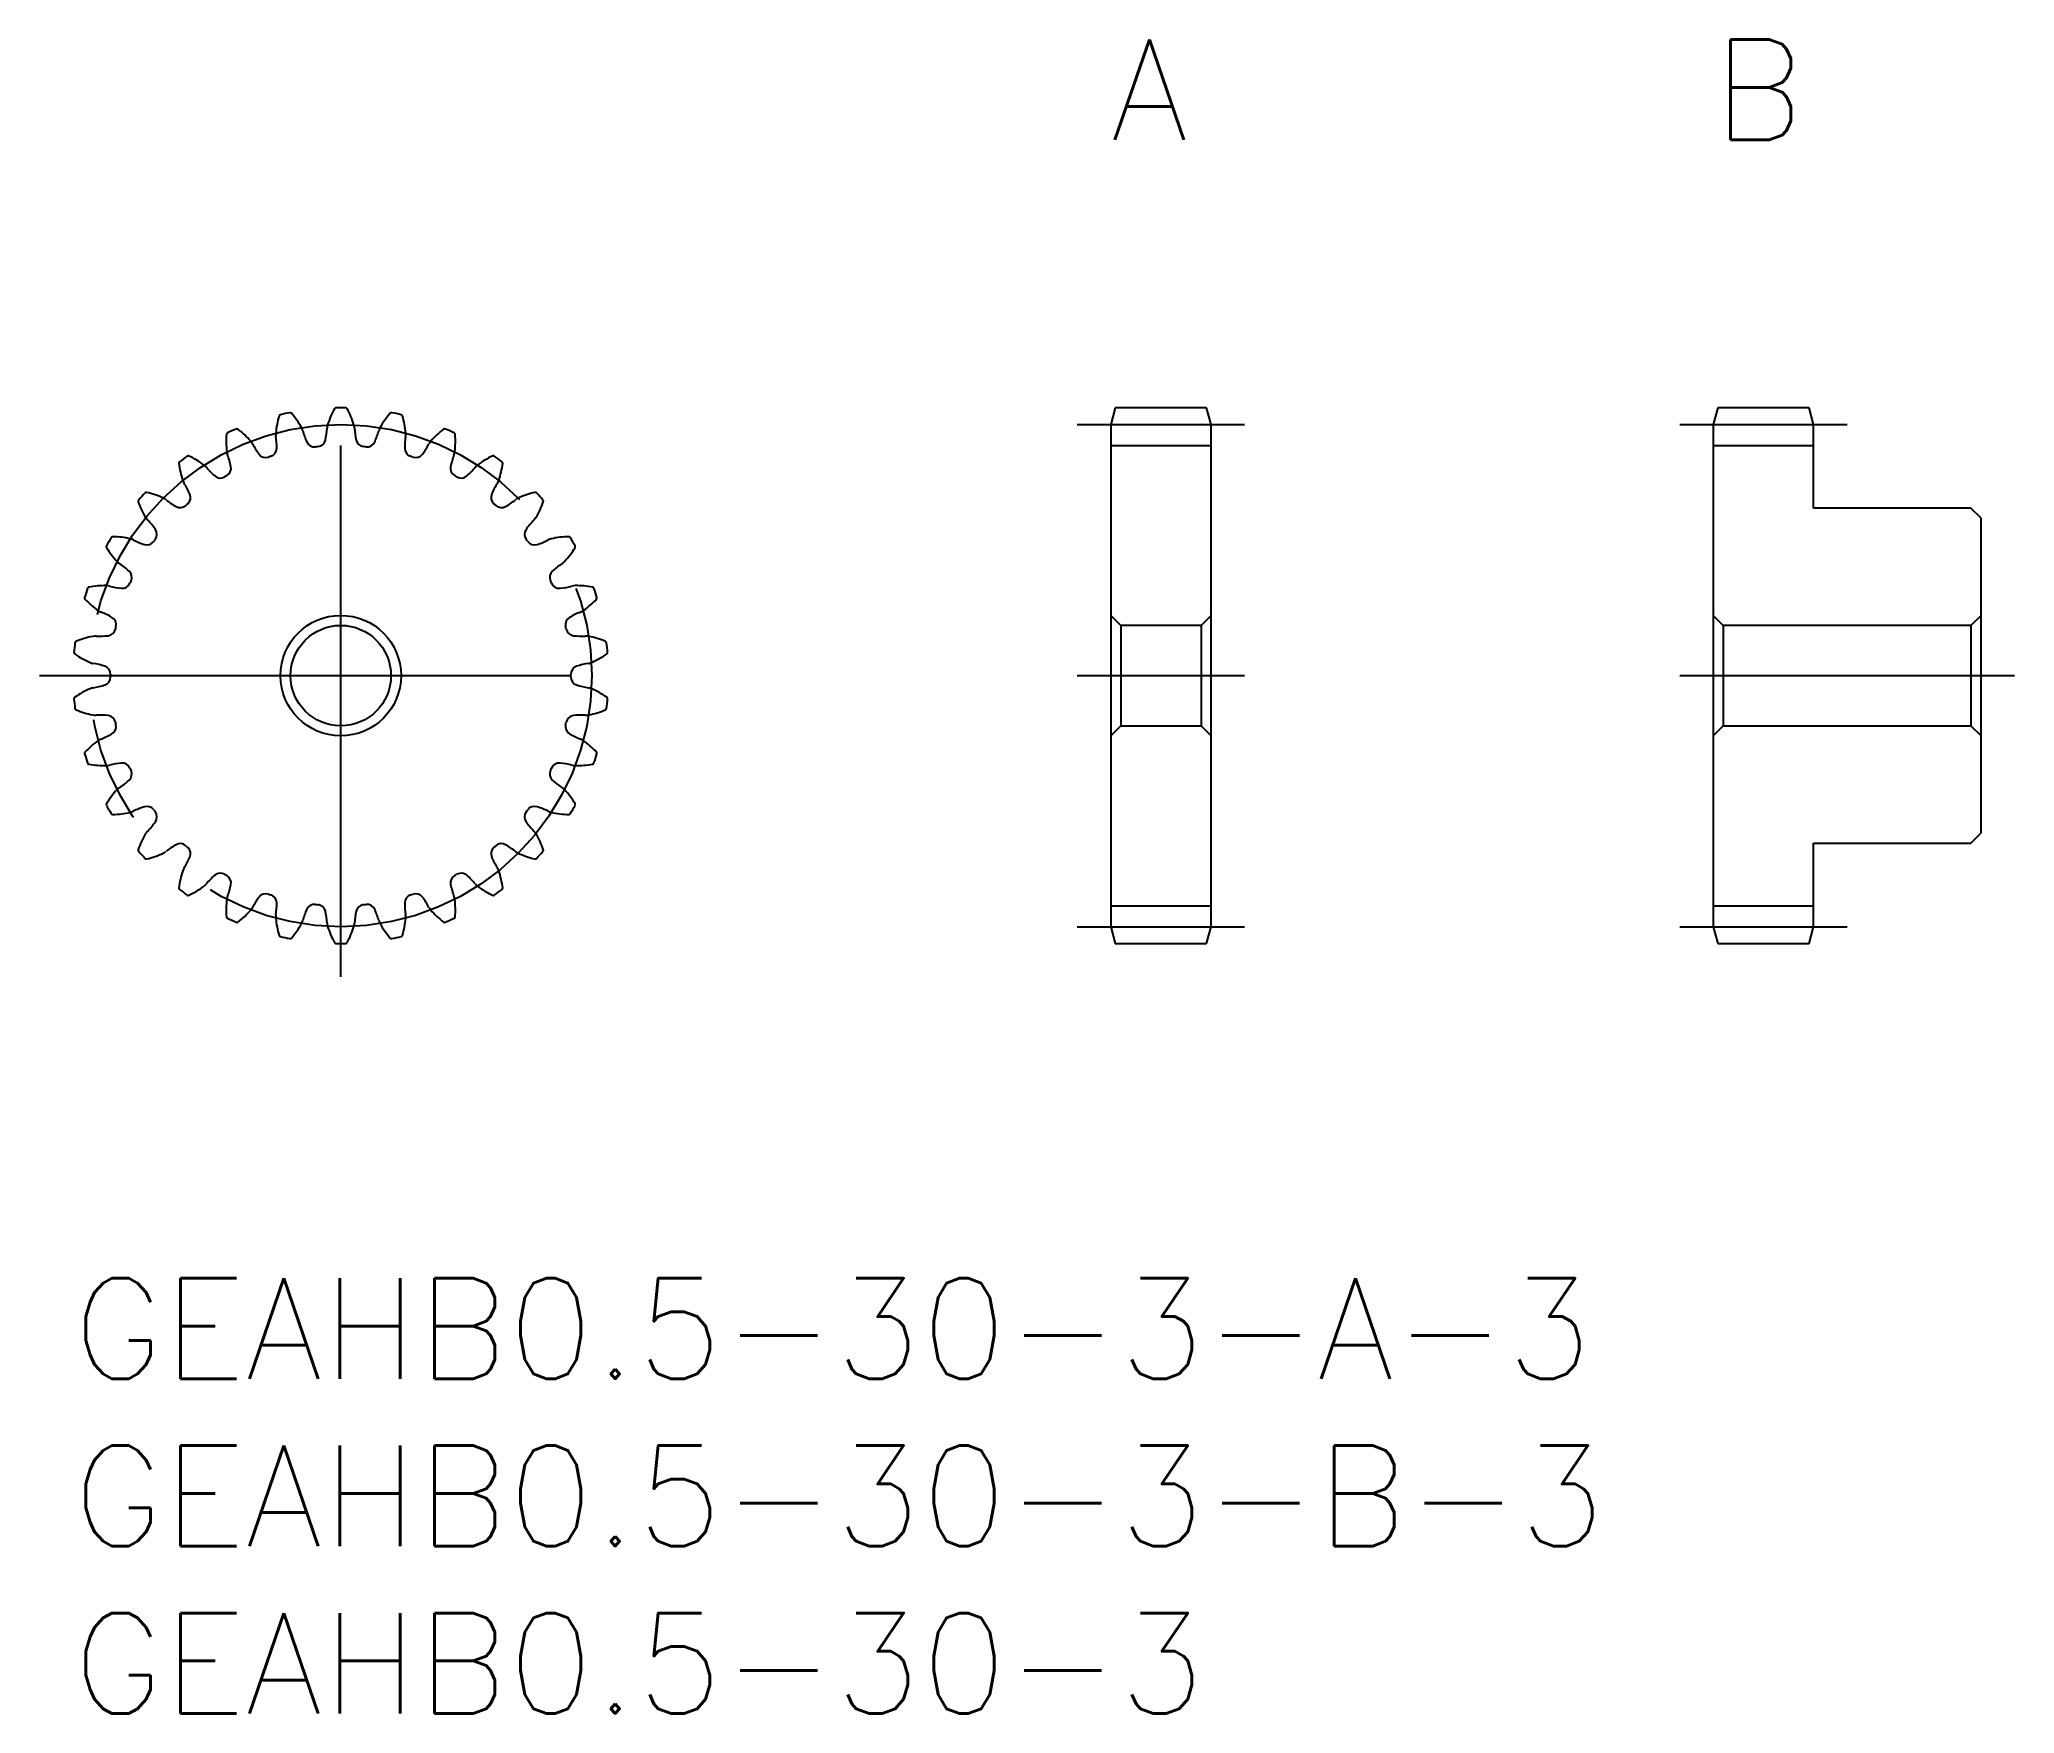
# Model space of a CAD drawing. Extents: x -1 to 58, y -13 to 37.
import ezdxf

# ---------------------------------------------------------------- set-up
doc = ezdxf.new("R2010")
doc.units = 0
doc.header["$LTSCALE"] = 0.5
doc.linetypes.add('CENTER', pattern=[50.8, 31.75, -6.35, 6.35, -6.35])
for name, color, linetype in [('MSM_CENTER', 1, 'CENTER'), ('MSM_CONTINUOUS', 7, 'CONTINUOUS'), ('MSM_PART_NUMBER', 7, 'CONTINUOUS')]:
    doc.layers.add(name, color=color, linetype=linetype)
doc.styles.get("Standard").update_dxf_attribs({"font": 'txt.shx', "height": 1, "bigfont": 'bigfont.shx'})

# ---------------------------------------------------------------- blocks, each defined once
blk = doc.blocks.new('*U3')
at = {"layer": 'MSM_PART_NUMBER'}
blk.add_text('GEAHB0.5-30-3-B-3', height=3, dxfattribs=at).set_placement((0, -8))
blk = doc.blocks.new('*U4')
at = {"layer": 'MSM_PART_NUMBER'}
blk.add_text('GEAHB0.5-30-3-A-3', height=3, dxfattribs=at).set_placement((0, -3))
blk = doc.blocks.new('*U5')
at = {"layer": 'MSM_PART_NUMBER'}
blk.add_text('A', height=3, dxfattribs=at).set_placement((31, 34))
blk = doc.blocks.new('*U6')
at = {"layer": 'MSM_PART_NUMBER'}
blk.add_text('B', height=3, dxfattribs=at).set_placement((49, 34))
blk = doc.blocks.new('*U7')
at = {"layer": 'MSM_PART_NUMBER'}
blk.add_text('GEAHB0.5-30-3', height=3, dxfattribs=at).set_placement((0, -13))

msp = doc.modelspace()

# ---------------------------------------------------------------- linework, layer by layer
at = {"layer": 'MSM_CENTER'}
for p, q in [((8, 9), (8, 27)), ((30, 25.5), (35, 25.5)), ((48, 25.5), (53, 25.5)), ((-1, 18), (17, 18)), ((30, 18), (35, 18)), ((48, 18), (58, 18)), ((30, 10.5), (35, 10.5)), ((48, 10.5), (53, 10.5))]:
    msp.add_line(p, q, dxfattribs=at)
msp.add_circle((8, 18), 7.5, dxfattribs=at)
at = {"layer": 'MSM_CONTINUOUS'}
for p, q in [((31.134, 26), (31, 25.5)), ((33.866, 26), (31.134, 26)), ((34, 25.5), (33.866, 26)), ((49.134, 26), (49, 25.5)), ((51.866, 26), (49.134, 26)), ((52, 25.5), (51.866, 26)), ((31, 25.5), (31, 10.5)), ((34, 10.5), (34, 25.5)), ((49, 25.5), (49, 10.5)), ((52, 23), (52, 25.5)), ((31, 24.875), (34, 24.875)), ((49, 24.875), (52, 24.875)), ((56.7, 23), (52, 23)), ((57, 22.7), (56.7, 23)), ((57, 13.3), (57, 22.7)), ((31.3, 19.5), (31, 19.8)), ((31.3, 19.5), (31.3, 16.5)), ((33.7, 19.5), (31.3, 19.5)), ((34, 19.8), (33.7, 19.5)), ((33.7, 19.5), (33.7, 16.5)), ((49.3, 19.5), (49, 19.8)), ((49.3, 19.5), (49.3, 16.5)), ((56.7, 19.5), (49.3, 19.5)), ((57, 19.8), (56.7, 19.5)), ((56.7, 19.5), (56.7, 16.5)), ((31, 16.2), (31.3, 16.5)), ((31.3, 16.5), (33.7, 16.5)), ((33.7, 16.5), (34, 16.2)), ((49, 16.2), (49.3, 16.5)), ((49.3, 16.5), (56.7, 16.5)), ((56.7, 16.5), (57, 16.2)), ((52, 10.5), (52, 13)), ((52, 13), (56.7, 13)), ((56.7, 13), (57, 13.3)), ((31, 11.125), (34, 11.125)), ((49, 11.125), (52, 11.125)), ((31, 10.5), (31.134, 10)), ((33.866, 10), (34, 10.5)), ((49, 10.5), (49.134, 10)), ((51.866, 10), (52, 10.5)), ((31.134, 10), (33.866, 10)), ((49.134, 10), (51.866, 10))]:
    msp.add_line(p, q, dxfattribs=at)
for radius in [1.8, 1.5]:
    msp.add_circle((8, 18), radius, dxfattribs=at)
for centre, radius, start, end in [((9.998, 24.759), 2.5, 150.94301, 163), ((7.857, 25.949), 0.05, 91.0335, 150.94301), ((8, 18), 8, 88.9665, 91.0335), ((8.143, 25.949), 0.05, 29.057, 88.9665), ((6.002, 24.759), 2.5, 17, 29.05699), ((8.549, 25.027), 2.5, 162.94301, 175), ((6.207, 25.745), 0.05, 103.03354, 162.94301), ((8, 18), 8, 100.9665, 103.0335), ((6.488, 25.805), 0.05, 41.05699, 100.9665), ((4.64, 24.196), 2.5, 29, 41.05699), ((6.468, 25.209), 0.41, 15.44038, 29.00022), ((5.287, 25.533), 2.308, 347.57712, 356.55981), ((8, 25.37), 0.41, 162.99978, 176.55962), ((8, 25.37), 0.41, 3.44038, 17.00022), ((10.713, 25.533), 2.308, 183.44019, 192.42288), ((9.532, 25.209), 0.41, 150.99978, 164.55962), ((11.36, 24.196), 2.5, 138.94301, 151), ((9.512, 25.805), 0.05, 79.0335, 138.94301), ((8, 18), 8, 76.9665, 79.0335), ((9.793, 25.745), 0.05, 17.057, 76.9665), ((7.451, 25.027), 2.5, 5, 17.05699), ((7.076, 24.987), 2.5, 174.94301, 187), ((4.636, 25.203), 0.05, 115.03354, 174.94301), ((8, 18), 8, 112.9665, 115.0335), ((4.898, 25.32), 0.05, 53.057, 112.9665), ((3.425, 23.362), 2.5, 41, 53.05699), ((5.002, 24.733), 0.41, 27.44038, 41.00022), ((7.415, 25.985), 2.308, 207.44019, 216.42288), ((5.838, 24.789), 0.25, 287.66833, 359.57712), ((6.468, 25.209), 0.41, 174.99978, 188.55962), ((3.78, 24.804), 2.308, 359.57712, 8.55981), ((9.088, 25.932), 2.308, 195.44019, 204.42288), ((7.214, 25.082), 0.25, 204.42286, 276.33167), ((8, 18), 6.875, 95.66833, 96.33167), ((7.296, 25.09), 0.25, 275.66833, 347.57713), ((8.704, 25.09), 0.25, 192.42287, 264.33166), ((8, 18), 6.875, 83.66833, 84.33167), ((8.786, 25.082), 0.25, 263.66833, 335.57713), ((6.912, 25.932), 2.308, 335.57712, 344.55981), ((12.22, 24.804), 2.308, 171.44019, 180.42288), ((10.162, 24.789), 0.25, 180.42287, 252.33166), ((9.532, 25.209), 0.41, 351.44038, 5.00022), ((8.585, 25.985), 2.308, 323.57712, 332.55981), ((10.998, 24.733), 0.41, 138.99978, 152.55962), ((12.575, 23.362), 2.5, 126.94301, 139), ((11.102, 25.32), 0.05, 67.0335, 126.94301), ((8, 18), 8, 64.9665, 67.0335), ((11.364, 25.203), 0.05, 5.057, 64.9665), ((8.924, 24.987), 2.5, 353, 5.05699), ((3.212, 24.346), 0.05, 127.03354, 186.94301), ((5.644, 24.643), 2.5, 186.94301, 199), ((8, 18), 8, 124.9665, 127.0335), ((3.444, 24.515), 0.05, 65.05699, 124.9665), ((2.411, 22.293), 2.5, 53, 65.05699), ((3.668, 23.962), 0.41, 39.44038, 53.00022), ((5.767, 25.689), 2.308, 219.44019, 228.42288), ((5.002, 24.733), 0.41, 186.99978, 200.55962), ((4.473, 24.191), 0.25, 299.66833, 11.57712), ((2.457, 23.778), 2.308, 11.57712, 20.55981), ((5.759, 24.763), 0.25, 216.42286, 288.33167), ((8, 18), 6.875, 107.66833, 108.33167), ((8, 18), 6.875, 71.66833, 72.33167), ((10.241, 24.763), 0.25, 251.66833, 323.57713), ((11.527, 24.191), 0.25, 168.42287, 240.33166), ((13.543, 23.778), 2.308, 159.44019, 168.42288), ((10.998, 24.733), 0.41, 339.44038, 353.00022), ((10.233, 25.689), 2.308, 311.57712, 320.55981), ((12.332, 23.962), 0.41, 126.99978, 140.55962), ((13.589, 22.293), 2.5, 114.94301, 127), ((12.556, 24.515), 0.05, 55.03348, 114.94301), ((8, 18), 8, 52.9665, 55.0335), ((10.356, 24.643), 2.5, 341, 353.05699), ((12.788, 24.346), 0.05, 353.057, 52.9665), ((3.668, 23.962), 0.41, 198.99978, 212.55962), ((1.377, 22.499), 2.308, 23.57712, 32.55981), ((4.402, 24.15), 0.25, 228.42286, 300.33167), ((8, 18), 6.875, 119.66833, 120.33167), ((8, 18), 6.875, 59.66833, 60.33167), ((11.598, 24.15), 0.25, 239.66833, 311.57713), ((14.623, 22.499), 2.308, 147.44019, 156.42288), ((12.332, 23.962), 0.41, 327.44038, 341.00022), ((1.997, 23.212), 0.05, 139.03353, 198.94301), ((4.314, 24.007), 2.5, 198.94301, 211), ((8, 18), 8, 136.9665, 139.0335), ((2.189, 23.425), 0.05, 77.05699, 136.9665), ((1.64, 21.038), 2.5, 65, 77.05699), ((2.523, 22.931), 0.41, 51.44038, 65.00022), ((4.218, 25.057), 2.308, 231.44019, 240.42288), ((3.202, 23.267), 0.25, 240.42286, 312.33167), ((8, 18), 6.875, 131.66833, 132.33167), ((3.263, 23.322), 0.25, 311.66833, 23.57712), ((12.737, 23.322), 0.25, 156.42287, 228.33166), ((8, 18), 6.875, 47.66833, 48.33167), ((12.798, 23.267), 0.25, 227.66833, 299.57713), ((11.782, 25.057), 2.308, 299.57712, 308.55981), ((13.477, 22.931), 0.41, 114.99978, 128.55962), ((14.36, 21.038), 2.5, 102.94301, 115), ((13.811, 23.425), 0.05, 43.03348, 102.94301), ((11.686, 24.007), 2.5, 329, 341.05699), ((8, 18), 8, 40.9665, 43.0335), ((14.003, 23.212), 0.05, 341.057, 40.9665), ((2.523, 22.931), 0.41, 210.99978, 224.55962), ((0.587, 21.024), 2.308, 35.57712, 44.55981), ((15.413, 21.024), 2.308, 135.44019, 144.42288), ((13.477, 22.931), 0.41, 315.44038, 329.00022), ((1.045, 21.85), 0.05, 151.03353, 210.94301), ((8, 18), 8, 148.9665, 151.0335), ((1.188, 22.099), 0.05, 89.05699, 148.9665), ((1.148, 19.649), 2.5, 77, 89.05699), ((1.618, 21.685), 0.41, 63.44038, 77.00022), ((2.833, 24.116), 2.308, 243.44019, 252.42288), ((2.212, 22.155), 0.25, 252.42286, 324.33167), ((8, 18), 6.875, 143.66833, 144.33167), ((2.26, 22.221), 0.25, 323.66833, 35.57712), ((13.74, 22.221), 0.25, 144.42287, 216.33166), ((8, 18), 6.875, 35.66833, 36.33167), ((13.788, 22.155), 0.25, 215.66833, 287.57713), ((13.167, 24.116), 2.308, 287.57712, 296.55981), ((14.382, 21.685), 0.41, 102.99978, 116.55962), ((14.852, 19.649), 2.5, 90.94301, 103), ((14.812, 22.099), 0.05, 31.03348, 90.94301), ((8, 18), 8, 28.9665, 31.0335), ((14.955, 21.85), 0.05, 329.05699, 28.9665), ((3.146, 23.11), 2.5, 210.94301, 223), ((1.618, 21.685), 0.41, 222.99978, 236.55962), ((0.12, 19.417), 2.308, 47.57712, 56.55981), ((15.88, 19.417), 2.308, 123.44019, 132.42288), ((14.382, 21.685), 0.41, 303.44038, 317.00022), ((12.854, 23.11), 2.5, 317, 329.05699), ((0.955, 18.188), 2.5, 89, 101.05699), ((0.991, 20.277), 0.41, 75.44038, 89.00022), ((1.674, 22.908), 2.308, 255.44019, 264.42288), ((1.474, 20.86), 0.25, 264.42286, 336.33167), ((1.508, 20.936), 0.25, 335.66833, 47.57712), ((8, 18), 6.875, 155.66833, 156.33167), ((14.492, 20.936), 0.25, 132.42287, 204.33166), ((8, 18), 6.875, 23.66833, 24.33167), ((14.526, 20.86), 0.25, 203.66831, 275.57712), ((14.326, 22.908), 2.308, 275.57712, 284.55981), ((15.009, 20.277), 0.41, 90.99978, 104.55962), ((15.045, 18.188), 2.5, 78.94301, 91), ((0.396, 20.32), 0.05, 163.03353, 222.94301), ((8, 18), 8, 160.9665, 163.0335), ((2.189, 21.989), 2.5, 222.94301, 235), ((0.485, 20.593), 0.05, 101.05699, 160.9665), ((13.811, 21.989), 2.5, 305, 317.05699), ((15.515, 20.593), 0.05, 19.03351, 78.94301), ((8, 18), 8, 16.9665, 19.0335), ((15.604, 20.32), 0.05, 317.057, 16.9665), ((0.991, 20.277), 0.41, 234.99978, 248.55962), ((-0.003, 17.747), 2.308, 59.57712, 68.55981), ((1.039, 19.522), 0.25, 347.66833, 59.57712), ((14.961, 19.522), 0.25, 120.42287, 192.33166), ((16.003, 17.747), 2.308, 111.44019, 120.42288), ((15.009, 20.277), 0.41, 291.44038, 305.00022), ((8, 18), 8, 172.9665, 175.0335), ((0.11, 18.973), 0.05, 113.05699, 172.9665), ((1.069, 16.719), 2.5, 101, 113.05699), ((0.671, 18.77), 0.41, 87.44038, 101.00022), ((0.792, 21.486), 2.308, 267.44019, 276.42288), ((1.022, 19.441), 0.25, 276.42286, 348.33167), ((8, 18), 6.875, 167.66833, 168.33167), ((8, 18), 6.875, 11.66833, 12.33167), ((14.978, 19.441), 0.25, 191.66833, 263.57712), ((15.208, 21.486), 2.308, 263.57712, 272.55981), ((15.329, 18.77), 0.41, 78.99978, 92.55962), ((14.931, 16.719), 2.5, 66.94301, 79), ((15.89, 18.973), 0.05, 7.03351, 66.94301), ((8, 18), 8, 4.9665, 7.0335), ((0.08, 18.688), 0.05, 175.03353, 234.94301), ((1.487, 20.694), 2.5, 234.94301, 247), ((0.671, 18.77), 0.41, 246.99978, 260.55962), ((0.225, 16.089), 2.308, 71.57712, 80.55981), ((15.775, 16.089), 2.308, 99.44019, 108.42288), ((15.329, 18.77), 0.41, 279.44038, 293.00022), ((14.513, 20.694), 2.5, 293, 305.05699), ((15.92, 18.688), 0.05, 305.057, 4.9665), ((0.225, 19.911), 2.308, 279.44019, 288.42288), ((0.875, 18.041), 0.25, 359.66833, 71.57712), ((0.875, 17.959), 0.25, 288.42286, 0.33167), ((8, 18), 6.875, 179.66833, 180.33167), ((15.125, 18.041), 0.25, 108.42287, 180.33166), ((8, 18), 6.875, 359.66833, 0.33167), ((15.125, 17.959), 0.25, 179.66831, 251.57712), ((15.775, 19.911), 2.308, 251.57712, 260.55981), ((0.08, 17.312), 0.05, 125.05699, 184.9665), ((8, 18), 8, 184.9665, 187.0335), ((1.487, 15.306), 2.5, 113, 125.05699), ((0.671, 17.23), 0.41, 99.44038, 113.00022), ((15.329, 17.23), 0.41, 66.99978, 80.55962), ((14.513, 15.306), 2.5, 54.94301, 67), ((8, 18), 8, 352.9665, 355.0335), ((15.92, 17.312), 0.05, 355.03352, 54.94301), ((0.11, 17.027), 0.05, 187.03353, 246.94301), ((1.069, 19.281), 2.5, 246.94301, 259), ((0.671, 17.23), 0.41, 258.99978, 272.55962), ((0.792, 14.514), 2.308, 83.57712, 92.55981), ((1.022, 16.559), 0.25, 11.66833, 83.57712), ((1.039, 16.478), 0.25, 300.42286, 12.33167), ((8, 18), 6.875, 191.66833, 192.33167), ((14.961, 16.478), 0.25, 167.66833, 239.57712), ((8, 18), 6.875, 347.66833, 348.33167), ((14.978, 16.559), 0.25, 96.42287, 168.33166), ((15.208, 14.514), 2.308, 87.44019, 96.42288), ((15.329, 17.23), 0.41, 267.44038, 281.00022), ((14.931, 19.281), 2.5, 281, 293.05699), ((15.89, 17.027), 0.05, 293.057, 352.9665), ((2.189, 14.011), 2.5, 125, 137.05699), ((0.991, 15.723), 0.41, 111.44038, 125.00022), ((-0.003, 18.253), 2.308, 291.44019, 300.42288), ((16.003, 18.253), 2.308, 239.57712, 248.55981), ((15.009, 15.723), 0.41, 54.99978, 68.55962), ((13.811, 14.011), 2.5, 42.94301, 55), ((0.396, 15.68), 0.05, 137.057, 196.9665), ((8, 18), 8, 196.9665, 199.0335), ((0.485, 15.407), 0.05, 199.03353, 258.94301), ((0.955, 17.812), 2.5, 258.94301, 271), ((1.674, 13.092), 2.308, 95.57712, 104.55981), ((1.474, 15.14), 0.25, 23.66833, 95.57712), ((14.526, 15.14), 0.25, 84.42286, 156.33166), ((14.326, 13.092), 2.308, 75.44019, 84.42288), ((15.045, 17.812), 2.5, 269, 281.05699), ((15.515, 15.407), 0.05, 281.057, 340.9665), ((8, 18), 8, 340.9665, 343.0335), ((15.604, 15.68), 0.05, 343.03352, 42.94301), ((0.991, 15.723), 0.41, 270.99978, 284.55962), ((0.12, 16.583), 2.308, 303.44019, 312.42288), ((1.508, 15.064), 0.25, 312.42286, 24.33167), ((8, 18), 6.875, 203.66833, 204.33167), ((14.492, 15.064), 0.25, 155.66831, 227.57712), ((8, 18), 6.875, 335.66833, 336.33167), ((15.88, 16.583), 2.308, 227.57712, 236.55981), ((15.009, 15.723), 0.41, 255.44038, 269.00022), ((1.045, 14.15), 0.05, 149.057, 208.9665), ((3.146, 12.89), 2.5, 137, 149.05699), ((1.618, 14.315), 0.41, 123.44038, 137.00022), ((14.382, 14.315), 0.41, 42.99978, 56.55962), ((12.854, 12.89), 2.5, 30.94301, 43), ((14.955, 14.15), 0.05, 331.03352, 30.94301), ((8, 18), 8, 208.9665, 211.0335), ((1.188, 13.901), 0.05, 211.03346, 270.94301), ((1.148, 16.351), 2.5, 270.94301, 283), ((1.618, 14.315), 0.41, 282.99978, 296.55962), ((2.833, 11.884), 2.308, 107.57712, 116.55981), ((2.212, 13.845), 0.25, 35.66833, 107.57712), ((0.587, 14.976), 2.308, 315.44019, 324.42288), ((8, 18), 6.875, 215.66833, 216.33167), ((2.26, 13.779), 0.25, 324.42286, 36.33167), ((13.74, 13.779), 0.25, 143.66831, 215.57712), ((15.413, 14.976), 2.308, 215.57712, 224.55981), ((8, 18), 6.875, 323.66833, 324.33167), ((13.788, 13.845), 0.25, 72.42286, 144.33166), ((13.167, 11.884), 2.308, 63.44019, 72.42288), ((14.382, 14.315), 0.41, 243.44038, 257.00022), ((14.852, 16.351), 2.5, 257, 269.05699), ((14.812, 13.901), 0.05, 269.057, 328.9665), ((8, 18), 8, 328.9665, 331.0335), ((4.314, 11.993), 2.5, 149, 161.05699), ((2.523, 13.069), 0.41, 135.44038, 149.00022), ((3.202, 12.733), 0.25, 47.66833, 119.57712), ((12.798, 12.733), 0.25, 60.42286, 132.33166), ((13.477, 13.069), 0.41, 30.99978, 44.55962), ((11.686, 11.993), 2.5, 18.94301, 31), ((1.997, 12.788), 0.05, 161.057, 220.9665), ((8, 18), 8, 220.9665, 223.0335), ((2.189, 12.575), 0.05, 223.03346, 282.94301), ((1.64, 14.962), 2.5, 282.94301, 295), ((2.523, 13.069), 0.41, 294.99978, 308.55962), ((4.218, 10.943), 2.308, 119.57712, 128.55981), ((1.377, 13.501), 2.308, 327.44019, 336.42288), ((8, 18), 6.875, 227.66833, 228.33167), ((3.263, 12.678), 0.25, 336.42286, 48.33167), ((12.737, 12.678), 0.25, 131.66833, 203.57712), ((14.623, 13.501), 2.308, 203.57712, 212.55981), ((8, 18), 6.875, 311.66833, 312.33167), ((11.782, 10.943), 2.308, 51.44019, 60.42288), ((13.477, 13.069), 0.41, 231.44038, 245.00022), ((14.36, 14.962), 2.5, 245, 257.05699), ((13.811, 12.575), 0.05, 257.057, 316.9665), ((8, 18), 8, 316.9665, 319.0335), ((14.003, 12.788), 0.05, 319.03352, 18.94301), ((5.644, 11.357), 2.5, 161, 173.05699), ((3.668, 12.038), 0.41, 147.44038, 161.00022), ((5.767, 10.311), 2.308, 131.57712, 140.55981), ((4.402, 11.85), 0.25, 59.66833, 131.57712), ((8, 18), 6.875, 239.66833, 240.33167), ((4.473, 11.809), 0.25, 348.42286, 60.33167), ((11.527, 11.809), 0.25, 119.66833, 191.57712), ((8, 18), 6.875, 299.66833, 300.33167), ((11.598, 11.85), 0.25, 48.42286, 120.33166), ((10.233, 10.311), 2.308, 39.44019, 48.42288), ((12.332, 12.038), 0.41, 18.99978, 32.55962), ((10.356, 11.357), 2.5, 6.94301, 19), ((3.212, 11.654), 0.05, 173.057, 232.9665), ((8, 18), 8, 232.9665, 235.0335), ((3.444, 11.485), 0.05, 235.03353, 294.94301), ((2.411, 13.707), 2.5, 294.94301, 307), ((3.668, 12.038), 0.41, 306.99978, 320.55962), ((7.076, 11.013), 2.5, 173, 185.05699), ((5.002, 11.267), 0.41, 159.44038, 173.00022), ((2.457, 12.222), 2.308, 339.44019, 348.42288), ((7.415, 10.015), 2.308, 143.57712, 152.55981), ((5.759, 11.237), 0.25, 71.66833, 143.57712), ((8, 18), 6.875, 251.66833, 252.33167), ((5.838, 11.211), 0.25, 0.42286, 72.33167), ((3.78, 11.196), 2.308, 351.44019, 0.42288), ((10.162, 11.211), 0.25, 107.66833, 179.57712), ((12.22, 11.196), 2.308, 179.57712, 188.55981), ((8, 18), 6.875, 287.66833, 288.33167), ((10.241, 11.237), 0.25, 36.42286, 108.33166), ((8.585, 10.015), 2.308, 27.44019, 36.42288), ((13.543, 12.222), 2.308, 191.57712, 200.55981), ((10.998, 11.267), 0.41, 6.99978, 20.55962), ((8.924, 11.013), 2.5, 354.94301, 7), ((12.332, 12.038), 0.41, 219.44038, 233.00022), ((13.589, 13.707), 2.5, 233, 245.05699), ((12.556, 11.485), 0.05, 245.05699, 304.9665), ((8, 18), 8, 304.9665, 307.0335), ((12.788, 11.654), 0.05, 307.03352, 6.94301), ((4.636, 10.797), 0.05, 185.057, 244.9665), ((8, 18), 8, 244.9665, 247.0335), ((4.898, 10.68), 0.05, 247.03353, 306.94301), ((3.425, 12.638), 2.5, 306.94301, 319), ((5.002, 11.267), 0.41, 318.99978, 332.55962), ((6.468, 10.791), 0.41, 171.44038, 185.00022), ((8.549, 10.973), 2.5, 185, 197.05699), ((6.468, 10.791), 0.41, 330.99978, 344.55962), ((9.088, 10.068), 2.308, 155.57712, 164.55981), ((7.214, 10.918), 0.25, 83.66833, 155.57712), ((8, 18), 6.875, 263.66833, 264.33167), ((7.296, 10.91), 0.25, 12.42286, 84.33167), ((5.287, 10.467), 2.308, 3.44019, 12.42288), ((10.713, 10.467), 2.308, 167.57712, 176.55981), ((8.704, 10.91), 0.25, 95.66833, 167.57712), ((8, 18), 6.875, 275.66833, 276.33167), ((8.786, 10.918), 0.25, 24.42286, 96.33166), ((6.912, 10.068), 2.308, 15.44019, 24.42288), ((9.532, 10.791), 0.41, 195.44038, 209.00022), ((7.451, 10.973), 2.5, 342.94301, 355), ((9.532, 10.791), 0.41, 354.99978, 8.55962), ((10.998, 11.267), 0.41, 207.44038, 221.00022), ((12.575, 12.638), 2.5, 221, 233.05699), ((11.102, 10.68), 0.05, 233.05699, 292.9665), ((8, 18), 8, 292.9665, 295.0335), ((11.364, 10.797), 0.05, 295.03352, 354.94301), ((6.207, 10.255), 0.05, 197.057, 256.9665), ((8, 18), 8, 256.9665, 259.0335), ((6.488, 10.195), 0.05, 259.03353, 318.94301), ((4.64, 11.804), 2.5, 318.94301, 331), ((8, 10.63), 0.41, 183.44038, 197.00022), ((9.998, 11.241), 2.5, 197, 209.05699), ((6.002, 11.241), 2.5, 330.94301, 343), ((8, 10.63), 0.41, 342.99978, 356.55962), ((11.36, 11.804), 2.5, 209, 221.05699), ((9.512, 10.195), 0.05, 221.05699, 280.9665), ((8, 18), 8, 280.9665, 283.0335), ((9.793, 10.255), 0.05, 283.03352, 342.94301), ((7.857, 10.051), 0.05, 209.05699, 268.9665), ((8, 18), 8, 268.9665, 271.0335), ((8.143, 10.051), 0.05, 271.03352, 330.94301)]:
    msp.add_arc(centre, radius, start, end, dxfattribs=at)

# ---------------------------------------------------------------- block references
for name in ['*U5', '*U6', '*U4', '*U3', '*U7']:
    msp.add_blockref(name, (0, 0), dxfattribs=at)

doc.saveas('drawing.dxf')
